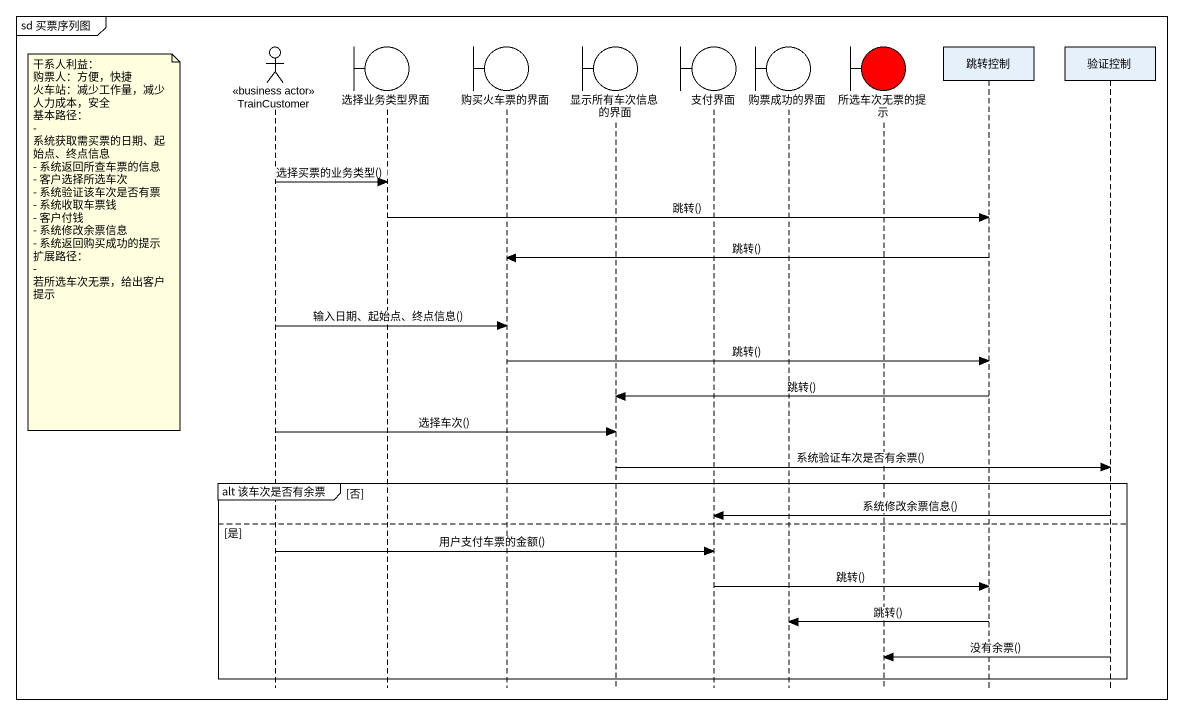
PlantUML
@startuml
mainframe sd 买票序列图
hide footbox
actor TrainCustomer <<business actor>>
boundary 选择业务类型界面
boundary 购买火车票的界面
boundary 显示所有车次信息的界面
boundary 支付界面
boundary 购票成功的界面
boundary 所选车次无票的提示 #FF0000
participant 跳转控制
participant 验证控制

TrainCustomer -> 选择业务类型界面 : 选择买票的业务类型()
选择业务类型界面 -> 跳转控制 : 跳转()
note left of TrainCustomer
  干系人利益：
  购票人：方便，快捷
  火车站：减少工作量，减少人力成本，安全
  基本路径：
  - 系统获取需买票的日期、起始点、终点信息
  - 系统返回所查车票的信息
  - 客户选择所选车次
  - 系统验证该车次是否有票
  - 系统收取车票钱
  - 客户付钱
  - 系统修改余票信息
  - 系统返回购买成功的提示
  扩展路径：
  - 若所选车次无票，给出客户提示
end note
跳转控制 -> 购买火车票的界面 : 跳转()
TrainCustomer -> 购买火车票的界面 : 输入日期、起始点、终点信息()
购买火车票的界面 -> 跳转控制 : 跳转()
跳转控制 -> 显示所有车次信息的界面 : 跳转()
TrainCustomer -> 显示所有车次信息的界面 : 选择车次()
显示所有车次信息的界面 -> 验证控制 : 系统验证车次是否有余票()
group alt 该车次是否有余票 [否]
  验证控制 -> 支付界面 : 系统修改余票信息()
else 是
  TrainCustomer -> 支付界面 : 用户支付车票的金额()
  支付界面 -> 跳转控制 : 跳转()
  跳转控制 -> 购票成功的界面 : 跳转()
  验证控制 -> 所选车次无票的提示 : 没有余票()
end
@enduml
